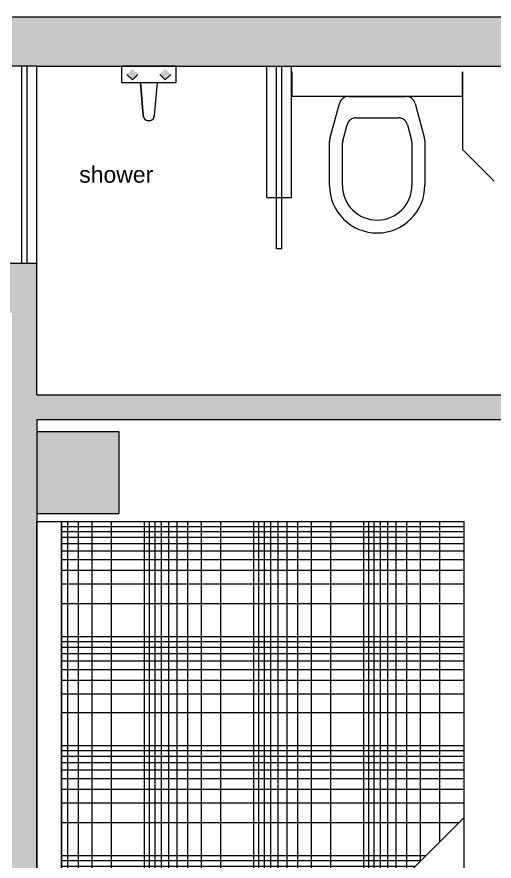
# Model space of a CAD drawing. Header units: inches. Extents: x 22513 to 23848, y -2930 to -2337.
# Drawn here: x 23192.8 to 23279.9, y -2490.7 to -2336.6 of the extents above; entities that cross this region are included whole.
import ezdxf

# ---------------------------------------------------------------- set-up
doc = ezdxf.new("R2010")
doc.units = ezdxf.units.IN
doc.header["$LTSCALE"] = 10
doc.header["$MEASUREMENT"] = 0
doc.layers.add('FURNITURE', color=144, linetype='Continuous', lineweight=9)
doc.layers.add('line', color=7, linetype='Continuous', lineweight=13)
doc.styles.add('DETAIL', font='arial.ttf', dxfattribs={"height": 6})

# ---------------------------------------------------------------- blocks, each defined once
blk = doc.blocks.new('FURN-G7')
at = {"layer": 'FURNITURE', "color": 181, "linetype": 'Continuous'}
for p, q in [((849.541348, 555.102644), (849.541348, 498.999644)), ((852.040348, 555.102644), (852.040348, 496.500644)), ((853.978348, 555.102644), (853.978348, 494.562644)), ((855.562348, 555.102644), (855.562348, 492.978644)), ((856.903348, 555.102644), (856.903348, 491.637644)), ((858.061348, 555.102644), (858.061348, 490.479644)), ((859.084348, 555.102644), (859.084348, 489.456644)), ((859.999348, 555.102644), (859.999348, 488.541644)), ((866.020348, 555.102644), (866.020348, 482.520644)), ((869.542348, 481.605644), (869.542348, 555.102644)), ((872.041348, 481.605644), (872.041348, 555.102644)), ((873.979348, 481.605644), (873.979348, 555.102644)), ((875.563348, 481.605644), (875.563348, 555.102644)), ((876.904348, 481.605644), (876.904348, 555.102644)), ((878.062348, 481.605644), (878.062348, 555.102644)), ((879.085348, 481.605644), (879.085348, 555.102644)), ((880.000348, 481.605644), (880.000348, 555.102644)), ((886.021348, 481.605644), (886.021348, 555.102644)), ((889.540348, 555.102644), (889.540348, 481.605644)), ((892.039348, 555.102644), (892.039348, 481.605644)), ((893.977348, 555.102644), (893.977348, 481.605644)), ((895.561348, 555.102644), (895.561348, 481.605644)), ((896.902348, 555.102644), (896.902348, 481.605644)), ((898.060348, 555.102644), (898.060348, 481.605644)), ((899.083348, 555.102644), (899.083348, 481.605644)), ((899.998348, 555.102644), (899.998348, 481.605644)), ((906.019348, 555.102644), (906.019348, 481.605644)), ((909.541348, 481.605644), (909.541348, 555.102644)), ((912.040348, 481.605644), (912.040348, 555.102644)), ((913.978348, 481.605644), (913.978348, 555.102644)), ((915.562348, 481.605644), (915.562348, 555.102644)), ((916.903348, 481.605644), (916.903348, 555.102644)), ((918.061348, 481.605644), (918.061348, 555.102644)), ((919.084348, 481.605644), (919.084348, 555.102644)), ((919.999348, 481.605644), (919.999348, 555.102644)), ((920.938348, 553.980644), (848.938348, 553.980644)), ((920.938348, 552.042644), (848.938348, 552.042644)), ((920.938348, 549.543644), (848.938348, 549.543644)), ((920.938348, 546.021644), (848.938348, 546.021644)), ((920.938348, 540.000644), (848.938348, 540.000644)), ((920.938348, 539.085644), (848.938348, 539.085644)), ((920.938348, 538.062644), (848.938348, 538.062644)), ((920.938348, 536.901644), (848.938348, 536.901644)), ((920.938348, 535.563644), (848.938348, 535.563644)), ((848.938348, 533.979644), (920.938348, 533.979644)), ((848.938348, 532.041644), (920.938348, 532.041644)), ((848.938348, 529.542644), (920.938348, 529.542644)), ((848.938348, 526.020644), (920.938348, 526.020644)), ((848.938348, 519.999644), (920.938348, 519.999644)), ((848.938348, 519.084644), (920.938348, 519.084644)), ((848.938348, 518.061644), (920.938348, 518.061644)), ((848.938348, 516.900644), (920.938348, 516.900644)), ((848.938348, 515.562644), (920.938348, 515.562644)), ((920.938348, 513.981644), (848.938348, 513.981644)), ((920.938348, 512.043644), (848.938348, 512.043644)), ((920.938348, 509.544644), (848.938348, 509.544644)), ((920.938348, 506.022644), (848.938348, 506.022644)), ((920.938348, 500.001644), (848.938348, 500.001644)), ((920.938348, 499.086644), (849.454348, 499.086644)), ((920.938348, 498.063644), (850.477348, 498.063644)), ((920.938348, 496.902644), (851.638348, 496.902644)), ((920.938348, 495.564644), (852.976348, 495.564644)), ((854.560348, 493.980644), (920.938348, 493.980644)), ((856.498348, 492.042644), (920.938348, 492.042644)), ((858.997348, 489.543644), (920.938348, 489.543644)), ((862.519348, 486.021644), (920.938348, 486.021644))]:
    blk.add_line(p, q, dxfattribs=at)
blk = doc.blocks.new('FURN-G6')
at = {"layer": 'FURNITURE', "color": 7, "linetype": 'Continuous'}
for p, q in [((832.438348, 559.602644), (847.438348, 559.602644)), ((847.438348, 559.602644), (847.438348, 544.602644)), ((848.938348, 481.602644), (848.938348, 559.602644)), ((848.938348, 559.602644), (920.938348, 559.602644)), ((920.938348, 481.602644), (920.938348, 559.602644)), ((922.438348, 559.602644), (922.438348, 544.602644)), ((937.438348, 559.602644), (922.438348, 559.602644)), ((937.438348, 559.602644), (937.438348, 544.602644)), ((832.438348, 544.602644), (847.438348, 544.602644)), ((937.438348, 544.602644), (922.438348, 544.602644)), ((848.938348, 481.602644), (920.938348, 481.602644))]:
    blk.add_line(p, q, dxfattribs=at)
blk = doc.blocks.new('FURN-G5')
at = {"layer": 'FURNITURE', "color": 7, "linetype": 'Continuous'}
blk.add_line((832.438348, 559.602644), (832.438348, 544.602644), dxfattribs=at)
at = {"layer": 'FURNITURE'}
blk.add_blockref('FURN-G6', (0, 0), dxfattribs=at)
blk = doc.blocks.new('qer')
at = {"layer": 'FURNITURE', "color": 7, "linetype": 'Continuous'}
blk.add_line((7137.06, 933), (7137.06, 1005), dxfattribs=at)
at = {"layer": 'FURNITURE'}
blk.add_line((7192.56, 933), (7210.56, 951), dxfattribs=at)
at = {"layer": 'FURNITURE', "color": 181, "linetype": 'Continuous'}
blk.add_lwpolyline([(7137.06, 1005), (7137.06, 933), (7192.56, 933), (7210.56, 951), (7210.56, 1005)], close=True, dxfattribs=at)
at = {"layer": 'FURNITURE', "color": 42, "linetype": 'Continuous'}
for points in [[(7132.56, 1021.5), (7132.56, 1006.5), (7147.56, 1021.5), (7147.56, 1006.5)], [(7132.56, 931.5), (7132.56, 916.5), (7147.56, 931.5), (7147.56, 916.5)]]:
    blk.add_solid(points, dxfattribs=at)
at = {"layer": 'FURNITURE', "rotation": 90}
for name in ['FURN-G5', 'FURN-G7']:
    blk.add_blockref(name, (7692.16, 84.06), dxfattribs=at)
blk = doc.blocks.new('FURN-G9')
at = {"layer": 'FURNITURE', "color": 1, "linetype": 'Continuous'}
for p, q in [((890.630915, 662.807728), (901.025324, 662.807728)), ((887.182337, 655.021351), (888.916124, 661.491932)), ((902.740107, 661.491932), (904.447954, 655.118184)), ((891.956415, 658.885518), (899.699816, 658.885518)), ((889.533014, 654.701588), (890.317018, 657.627553)), ((901.33922, 657.627553), (902.097284, 654.79842)), ((887.121851, 646.529988), (887.121851, 654.561879)), ((889.475176, 646.529988), (889.475176, 654.262318)), ((902.155115, 654.35915), (902.155115, 646.589253)), ((904.50844, 654.65868), (904.50844, 646.589253))]:
    blk.add_line(p, q, dxfattribs=at)
for centre, radius, start, end in [((890.630915, 661.03246), 1.77528, 90.000003, 164.999994), ((901.025324, 661.03246), 1.77528, 15.000006, 90.000003), ((891.956415, 657.188282), 1.697231, 90.000003, 164.999994), ((899.699816, 657.188282), 1.697231, 15, 90.000003), ((902.733164, 654.65868), 1.77528, 0, 15.000009), ((888.897127, 654.561879), 1.77528, 164.999994, 180.000005), ((891.172411, 654.262318), 1.697231, 164.999994, 180.000005), ((900.45788, 654.35915), 1.697231, 0, 14.999999), ((895.785608, 646.529988), 8.663759, 180.000005, 270.195344), ((895.785608, 646.529988), 6.31043, 180.000005, 270.195344), ((895.785402, 646.589253), 6.369707, 270.195344, 0), ((895.785402, 646.589253), 8.723038, 270.195344, 0)]:
    blk.add_arc(centre, radius, start, end, dxfattribs=at)
blk = doc.blocks.new('A$C798139F2')
at = {"layer": 'line', "color": 251}
for p, q in [((4.5, 31.21), (0, 31.21)), ((4.5, 31.21), (4.5, 0)), ((4.5, 0.09), (0, 0.09))]:
    blk.add_line(p, q, dxfattribs=at)
at = {"layer": 'line', "color": 251, "rotation": 90}
blk.add_blockref('FURN-G9', (667.31, -880.18), dxfattribs=at)

msp = doc.modelspace()

# ---------------------------------------------------------------- hatches: boundary and pattern name
at = {"layer": 'line'}
h = msp.add_hatch(color=38, dxfattribs=at)
h.paths.add_polyline_path([(22990.886, -2567.579), (23145.386, -2567.579), (23145.386, -2558.579), (23055.386, -2558.579), (23055.386, -2554.079), (23050.886, -2554.079), (23050.886, -2558.579), (22990.886, -2558.579), (22990.886, -2474.579), (23016.386, -2474.579), (23016.386, -2470.079), (22990.886, -2470.079), (22990.886, -2345.579), (23050.886, -2345.579), (23055.386, -2345.579), (23055.386, -2336.579), (22981.886, -2336.579), (22981.886, -2819.517), (23052.386, -2819.517), (23052.386, -2815.017), (22990.886, -2815.017), (22990.886, -2683.079), (23100.286, -2683.079), (23100.286, -2674.079), (22990.886, -2674.079)])
h.paths.add_polyline_path([(23155.886, -2678.579), (23184.386, -2678.579), (23184.386, -2674.079), (23155.886, -2674.079), (23142.286, -2674.079), (23142.286, -2683.079), (23146.886, -2683.079), (23146.886, -2755.017), (23146.886, -2774.517), (23155.886, -2774.517), (23155.886, -2750.517), (23215.886, -2750.517), (23215.886, -2774.517), (23220.386, -2774.517), (23220.386, -2750.517), (23337.386, -2750.517), (23337.386, -2810.517), (23305.886, -2810.517), (23305.886, -2819.517), (23326.886, -2819.517), (23326.886, -2824.017), (23350.886, -2824.017), (23350.886, -2800.017), (23346.386, -2800.017), (23346.386, -2746.017), (23337.386, -2746.017), (23155.886, -2746.017)])
h.paths.add_polyline_path([(23191.886, -2810.517), (23155.886, -2810.517), (23155.886, -2804.517), (23146.886, -2804.517), (23146.886, -2815.017), (23131.886, -2815.017), (23131.886, -2819.517), (23146.886, -2819.517), (23146.886, -2824.017), (23170.886, -2824.017), (23170.886, -2819.517), (23191.886, -2819.517)])
h.paths.add_polyline_path([(23281.886, -2810.517), (23215.886, -2810.517), (23215.886, -2815.017), (23215.886, -2819.517), (23281.886, -2819.517)], flags=16)
h.paths.add_polyline_path([(23350.886, -2674.079), (23337.386, -2674.079), (23308.886, -2674.079), (23308.886, -2678.579), (23337.386, -2678.579), (23337.386, -2698.017), (23346.386, -2698.017), (23346.386, -2698.079), (23350.886, -2698.079)], flags=17)
h.paths.add_polyline_path([(23346.386, -2657.579), (23337.386, -2657.579), (23337.386, -2674.079), (23346.386, -2674.079)])
h.paths.add_polyline_path([(23346.386, -2554.079), (23337.386, -2554.079), (23337.386, -2558.579), (23242.886, -2558.579), (23242.886, -2567.579), (23337.386, -2567.579), (23337.386, -2572.829), (23346.386, -2572.829)])
h.paths.add_polyline_path([(23200.886, -2558.579), (23196.386, -2558.579), (23196.386, -2410.079), (23302.886, -2410.079), (23302.886, -2405.579), (23196.386, -2405.579), (23196.386, -2381.579), (23187.386, -2381.579), (23187.386, -2390.579), (23191.886, -2390.579), (23191.886, -2558.579), (23187.386, -2558.579), (23187.386, -2567.579), (23200.886, -2567.579)])
h.paths.add_polyline_path([(23095.886, -2381.579), (23055.386, -2381.579), (23050.886, -2381.579), (23050.886, -2386.079), (23050.886, -2470.079), (23046.386, -2470.079), (23046.386, -2474.579), (23050.886, -2474.579), (23050.886, -2518.079), (23055.386, -2518.079), (23055.386, -2390.579), (23095.886, -2390.579)], flags=17)
h.paths.add_polyline_path([(23376.386, -2341.079), (23346.386, -2341.079), (23346.386, -2336.579), (23191.886, -2336.579), (23191.886, -2345.579), (23196.386, -2345.579), (23371.886, -2345.579), (23371.886, -2405.579), (23367.386, -2405.579), (23332.886, -2405.579), (23332.886, -2410.079), (23337.386, -2410.079), (23337.386, -2494.079), (23346.386, -2494.079), (23346.386, -2410.079), (23376.386, -2410.079), (23376.386, -2390.579)])
h.paths.add_polyline_path([(23009.605, -2415.206), (23059.906, -2415.206), (23059.906, -2438.153), (23009.605, -2438.153)], flags=25)

# ---------------------------------------------------------------- linework, layer by layer
at = {"layer": 'FURNITURE', "color": 7, "linetype": 'Continuous'}
for p, q in [((23213.836, -2348.079), (23212.836, -2347.079)), ((23214.836, -2347.079), (23213.836, -2348.079)), ((23219.836, -2348.079), (23218.836, -2347.079)), ((23220.836, -2347.079), (23219.836, -2348.079)), ((23215.336, -2348.579), (23215.836, -2354.579)), ((23218.336, -2348.579), (23217.836, -2354.579))]:
    msp.add_line(p, q, dxfattribs=at)
msp.add_lwpolyline([(23221.836, -2345.579), (23211.836, -2345.579), (23211.836, -2348.579), (23221.836, -2348.579)], close=True, dxfattribs=at)
at = {"layer": 'FURNITURE', "color": 51, "linetype": 'Continuous'}
msp.add_lwpolyline([(23215.836, -2354.579), (23215.336, -2348.579), (23218.336, -2348.579), (23217.836, -2354.579, -1)], format="xyb", close=True, dxfattribs=at)
at = {"layer": 'FURNITURE', "color": 7, "linetype": 'Continuous'}
msp.add_arc((23216.836, -2354.579), 1, 180, 360, dxfattribs=at)
at = {"layer": 'FURNITURE', "color": 1, "linetype": 'Continuous'}
msp.add_solid([(23213.836, -2348.079), (23212.836, -2347.079), (23214.836, -2347.079), (23213.836, -2346.079)], dxfattribs=at)
at = {"layer": 'FURNITURE', "color": 162, "linetype": 'Continuous'}
msp.add_solid([(23218.836, -2347.079), (23219.836, -2346.079), (23219.836, -2348.079), (23220.836, -2347.079)], dxfattribs=at)
at = {"layer": 'line'}
for p, q in [((23191.886, -2336.579), (23346.386, -2336.579)), ((23196.386, -2345.579), (23191.886, -2345.579)), ((23193.636, -2381.579), (23193.636, -2345.579)), ((23194.636, -2381.579), (23194.636, -2345.579)), ((23196.386, -2345.579), (23371.886, -2345.579)), ((23196.386, -2405.579), (23196.386, -2345.579)), ((23196.386, -2381.579), (23055.386, -2381.579)), ((23196.386, -2405.579), (23302.886, -2405.579)), ((23196.386, -2410.079), (23196.386, -2558.579)), ((23196.386, -2410.079), (23302.886, -2410.079))]:
    msp.add_line(p, q, dxfattribs=at)
at = {"layer": 'line', "color": 8}
for p, q in [((23238.386, -2369.579), (23238.386, -2345.579)), ((23242.886, -2369.579), (23242.886, -2345.579)), ((23274.094, -2346.584), (23274.094, -2360.813)), ((23274.094, -2360.813), (23279.857, -2366.579)), ((23238.386, -2369.579), (23242.886, -2369.579))]:
    msp.add_line(p, q, dxfattribs=at)
at = {"layer": 'line', "color": 4}
for p, q in [((23240.136, -2378.902), (23240.136, -2345.579)), ((23241.136, -2378.902), (23241.136, -2345.579)), ((23241.136, -2378.902), (23240.136, -2378.902))]:
    msp.add_line(p, q, dxfattribs=at)

# ---------------------------------------------------------------- block references
at = {"layer": 'FURNITURE'}
msp.add_blockref('qer', (16063.831, -3433.745), dxfattribs=at)
at = {"layer": 'line', "rotation": 270}
msp.add_blockref('A$C798139F2', (23242.886, -2346.584), dxfattribs=at)

# ---------------------------------------------------------------- texts
at = {"layer": 'line', "insert": (23204.14, -2363.849), "char_height": 3, "width": 9.35909, "attachment_point": 1, "style": 'DETAIL'}
msp.add_mtext('shower', dxfattribs=at)

doc.saveas('drawing.dxf')
